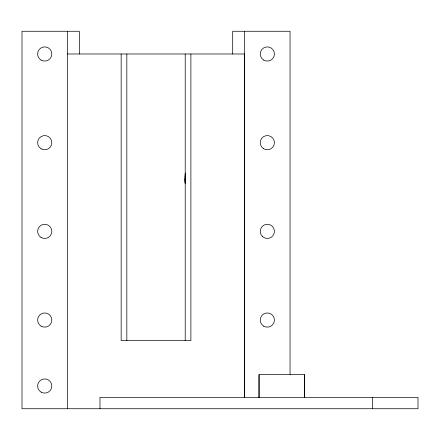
<?xml version="1.0" encoding="UTF-8"?>
<svg xmlns="http://www.w3.org/2000/svg" width="440" height="440" viewBox="0 0 440 440"><rect width="100%" height="100%" fill="white"/><g stroke="black" fill="none" stroke-linecap="round" stroke-linejoin="round"><path stroke-width="0.66" d="M232.689 53.983L232.689 31.268L290.048 31.268L290.048 374.418M244.618 31.268L244.618 397.749L244.618 53.983L67.43 53.983M185.213 173.041L185.18 183.134L185.213 175.538M185.18 180.01L185.185 178.673L185.18 183.134M185.147 181.572L185.147 175.538M372.57 397.375L372.57 408.733M304.507 397.375L304.507 374.66L258.99 374.66L258.99 397.375M304.42 374.66L304.42 397.375M259.078 374.66L259.078 397.375M190.894 53.983L190.894 340.582L121.154 340.582L121.154 53.983M185.213 53.983L185.213 340.582M126.836 53.983L126.836 340.582M99.979 408.733L99.979 397.375L418 397.375L418 408.733L22 408.733L22 31.268L79.359 31.268L79.359 53.983M67.43 31.268L67.43 408.733M263.786 326.194A7.101 7.101 0 0 0 274.434 320.045A7.101 7.101 0 0 0 263.786 313.896A7.101 7.101 0 0 0 263.786 326.194M262.312 236.379A7.101 7.101 0 0 0 274.192 233.195A7.101 7.101 0 0 0 265.496 224.499A7.101 7.101 0 0 0 262.312 236.379M263.786 148.819A7.101 7.101 0 0 0 274.434 142.67A7.101 7.101 0 0 0 263.786 136.521A7.101 7.101 0 0 0 263.786 148.819M263.786 60.132A7.101 7.101 0 0 0 274.434 53.983A7.101 7.101 0 0 0 263.786 47.839A7.101 7.101 0 0 0 263.786 60.132M41.167 148.819A7.101 7.101 0 0 0 51.816 142.67A7.101 7.101 0 0 0 41.167 136.521A7.101 7.101 0 0 0 41.167 148.819M41.167 237.507A7.101 7.101 0 0 0 51.816 231.358A7.101 7.101 0 0 0 41.167 225.209A7.101 7.101 0 0 0 41.167 237.507M41.167 326.194A7.101 7.101 0 0 0 51.816 320.045A7.101 7.101 0 0 0 41.167 313.896A7.101 7.101 0 0 0 41.167 326.194M41.167 60.132A7.101 7.101 0 0 0 51.816 53.983A7.101 7.101 0 0 0 41.167 47.839A7.101 7.101 0 0 0 41.167 60.132M41.167 392.161A7.101 7.101 0 0 0 51.816 386.018A7.101 7.101 0 0 0 41.167 379.868A7.101 7.101 0 0 0 41.167 392.161"/></g></svg>
